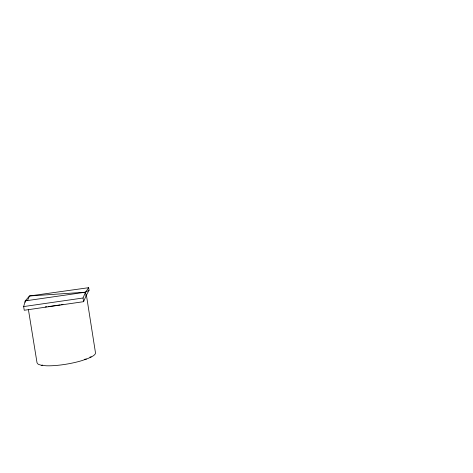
<?xml version="1.0" encoding="UTF-8"?>
<svg xmlns="http://www.w3.org/2000/svg" width="473" height="473" viewBox="0 0 473 473"><rect width="100%" height="100%" fill="white"/><g stroke="black" fill="none" stroke-linecap="round" stroke-linejoin="round"><path stroke-width="0.71" d="M25.122 302.318L25.276 300.875L29.468 295.98L88.652 287.696L89.048 290.227L86.08 295.814L85.512 292.196L88.652 287.696M28.368 309.289L37.03 362.809L38.195 364.263L41.305 365.274L46.159 365.771A29.657 6.25 -9.8 0 0 82.077 360.562L87.966 358.504L92.324 356.411A29.657 6.25 -9.8 0 0 95.463 352.675L86.399 295.069L83.62 301.679L24.247 310.253L23.65 306.575L25.276 300.875L26.553 300.266M25.276 300.875L27.523 300.562L29.468 295.98L85.512 292.196L89.048 290.227M83.62 301.679L83.041 298.002L85.512 292.196L27.523 300.562M60.16 304.902L48.122 306.628M61.561 304.63L62.956 304.358M23.65 306.575L83.041 298.002M89.9 357.115L91.242 356.932M41.405 365.28L42.759 365.097M84.395 359.332L86.393 359.054M45.207 306.9L46.661 306.764"/></g></svg>
